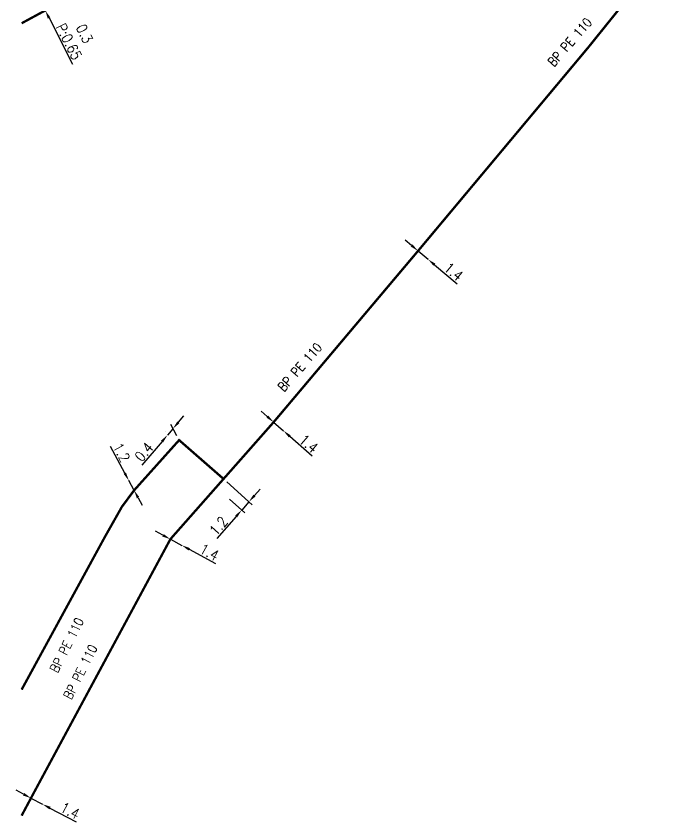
# Model space of a CAD drawing. Header units: millimetres. Extents: x 183997 to 185000, y 127999 to 129007.
# Drawn here: x 183999.4 to 184070, y 128161.5 to 128248 of the extents above; entities that cross this region are included whole.
import ezdxf
from ezdxf.enums import TextEntityAlignment as Align

# ---------------------------------------------------------------- set-up
doc = ezdxf.new("R2010")
doc.units = ezdxf.units.MM
doc.header["$PDMODE"] = 34
doc.linetypes.add('L_25_PE', pattern=[2000, 1000, 1000])
doc.layers.get('DEFPOINTS').update_dxf_attribs({"linetype": 'CONTINUOUS'})
doc.layers.add('L_150', color=1, linetype='CONTINUOUS')
doc.styles.get("Standard").update_dxf_attribs({"font": 'romans.shx', "width": 0.85})
doc.dimstyles.get("Standard").update_dxf_attribs({"dimtxt": 1.5, "dimasz": 1.2, "dimexe": 0.625, "dimexo": 0.625, "dimgap": 0.25, "dimtad": 1, "dimdec": 1, "dimzin": 0, "dimdsep": 46, "dimtxsty": 'Standard', "dimcen": -0.5, "dimadec": 0, "dimazin": 0, "dimtfac": 1, "dimtdec": 1, "dimtmove": 0, "dimatfit": 3, "dimfxl": 0, "dimtolj": 1, "dimtzin": 0, "dimarcsym": 0})

# ---------------------------------------------------------------- blocks, each defined once
blk = doc.blocks.new('*D696')
at = {"layer": 'DEFPOINTS', "color": 0, "linetype": 'Continuous', "transparency": 16777216}
for p in [(184001.001, 128164.048), (184002.24, 128163.397), (184002.24, 128163.397)]:
    blk.add_point(p, dxfattribs=at)
at = {"layer": 'L_150', "color": 0, "linetype": 'Continuous', "lineweight": -2, "transparency": 16777216}
for p, q in [((184000.204, 128164.466), (183999.407, 128164.885)), ((184001.001, 128164.048), (184002.24, 128163.397)), ((184003.037, 128162.979), (184005.86, 128161.497))]:
    blk.add_line(p, q, dxfattribs=at)
at = {"layer": 'L_150', "color": 0, "linetype": 'Continuous', "transparency": 16777216}
for points in [[(184000.274, 128164.599), (184000.134, 128164.333), (184001.001, 128164.048)], [(184003.107, 128163.112), (184002.968, 128162.846), (184002.24, 128163.397)]]:
    blk.add_solid(points, dxfattribs=at)
at = {"layer": 'L_150', "color": 0, "linetype": 'Continuous', "transparency": 16777216, "insert": (184005.195, 128162.693), "char_height": 1.125, "attachment_point": 5, "rotation": 332.29911}
blk.add_mtext('\\A1;1.4', dxfattribs=at)
blk = doc.blocks.new('*D1018')
at = {"layer": 'DEFPOINTS', "color": 0, "linetype": 'Continuous', "transparency": 16777216}
for p in [(184011.497, 128198.138), (184011.497, 128198.138), (184012.068, 128197.083)]:
    blk.add_point(p, dxfattribs=at)
at = {"layer": 'L_150', "color": 0, "linetype": 'Continuous', "lineweight": -2, "transparency": 16777216}
for p, q in [((184011.069, 128198.93), (184009.531, 128201.775)), ((184012.068, 128197.083), (184011.497, 128198.138)), ((184012.496, 128196.291), (184012.924, 128195.499))]:
    blk.add_line(p, q, dxfattribs=at)
at = {"layer": 'L_150', "color": 0, "linetype": 'Continuous', "transparency": 16777216}
for points in [[(184011.201, 128199.001), (184010.937, 128198.859), (184011.497, 128198.138)], [(184012.628, 128196.362), (184012.364, 128196.22), (184012.068, 128197.083)]]:
    blk.add_solid(points, dxfattribs=at)
at = {"layer": 'L_150', "color": 0, "linetype": 'Continuous', "transparency": 16777216, "insert": (184010.724, 128201.146), "char_height": 1.125, "attachment_point": 5, "rotation": 298.39962}
blk.add_mtext('\\A1;1.2', dxfattribs=at)
blk = doc.blocks.new('*D1036')
at = {"layer": 'DEFPOINTS', "color": 0, "linetype": 'Continuous', "transparency": 16777216}
for p in [(184015.959, 128191.839), (184017.193, 128191.178), (184017.193, 128191.178)]:
    blk.add_point(p, dxfattribs=at)
at = {"layer": 'L_150', "color": 0, "linetype": 'Continuous', "lineweight": -2, "transparency": 16777216}
for p, q in [((184015.166, 128192.264), (184014.372, 128192.689)), ((184015.959, 128191.839), (184017.193, 128191.178)), ((184017.986, 128190.753), (184020.796, 128189.248))]:
    blk.add_line(p, q, dxfattribs=at)
at = {"layer": 'L_150', "color": 0, "linetype": 'Continuous', "transparency": 16777216}
for points in [[(184015.236, 128192.396), (184015.095, 128192.132), (184015.959, 128191.839)], [(184018.057, 128190.886), (184017.916, 128190.621), (184017.193, 128191.178)]]:
    blk.add_solid(points, dxfattribs=at)
at = {"layer": 'L_150', "color": 0, "linetype": 'Continuous', "transparency": 16777216, "insert": (184020.142, 128190.449), "char_height": 1.125, "attachment_point": 5, "rotation": 331.82694}
blk.add_mtext('\\A1;1.4', dxfattribs=at)
blk = doc.blocks.new('*D1038')
at = {"layer": 'DEFPOINTS', "color": 0, "linetype": 'Continuous', "transparency": 16777216}
for p in [(184027.043, 128204.402), (184028.096, 128203.479), (184028.096, 128203.479)]:
    blk.add_point(p, dxfattribs=at)
at = {"layer": 'L_150', "color": 0, "linetype": 'Continuous', "lineweight": -2, "transparency": 16777216}
for p, q in [((184026.367, 128204.996), (184025.69, 128205.589)), ((184027.043, 128204.402), (184028.096, 128203.479)), ((184028.773, 128202.886), (184031.169, 128200.784))]:
    blk.add_line(p, q, dxfattribs=at)
at = {"layer": 'L_150', "color": 0, "linetype": 'Continuous', "transparency": 16777216}
for points in [[(184026.466, 128205.108), (184026.268, 128204.883), (184027.043, 128204.402)], [(184028.871, 128202.998), (184028.674, 128202.773), (184028.096, 128203.479)]]:
    blk.add_solid(points, dxfattribs=at)
at = {"layer": 'L_150', "color": 0, "linetype": 'Continuous', "transparency": 16777216, "insert": (184030.804, 128202.102), "char_height": 1.125, "attachment_point": 5, "rotation": 318.74908}
blk.add_mtext('\\A1;1.4', dxfattribs=at)
blk = doc.blocks.new('*D1103')
at = {"layer": 'DEFPOINTS', "color": 0, "linetype": 'Continuous', "transparency": 16777216}
for p in [(184015.65, 128203.011), (184015.652, 128203.009), (184016.901, 128202.475)]:
    blk.add_point(p, dxfattribs=at)
at = {"layer": 'L_150', "color": 0, "linetype": 'Continuous', "lineweight": -2, "transparency": 16777216}
for p, q in [((184016.822, 128204.386), (184017.405, 128205.071)), ((184016.661, 128202.917), (184015.999, 128204.143)), ((184015.412, 128203.451), (184015.411, 128203.453)), ((184016.238, 128203.701), (184015.65, 128203.011)), ((184015.067, 128202.325), (184012.912, 128199.795))]:
    blk.add_line(p, q, dxfattribs=at)
at = {"layer": 'L_150', "color": 0, "linetype": 'Continuous', "transparency": 16777216}
for points in [[(184016.707, 128204.483), (184016.936, 128204.289), (184016.238, 128203.701)], [(184014.953, 128202.423), (184015.181, 128202.228), (184015.65, 128203.011)]]:
    blk.add_solid(points, dxfattribs=at)
at = {"layer": 'L_150', "color": 0, "linetype": 'Continuous', "transparency": 16777216, "insert": (184013.127, 128201.204), "char_height": 1.125, "attachment_point": 5, "rotation": 49.58353}
blk.add_mtext('\\A1;0.4', dxfattribs=at)
blk = doc.blocks.new('*D1105')
at = {"layer": 'DEFPOINTS', "color": 0, "linetype": 'Continuous', "transparency": 16777216}
for p in [(184021.667, 128198.309), (184021.947, 128196.467), (184023.616, 128194.967)]:
    blk.add_point(p, dxfattribs=at)
at = {"layer": 'L_150', "color": 0, "linetype": 'Continuous', "lineweight": -2, "transparency": 16777216}
for p, q in [((184022.016, 128197.995), (184024.744, 128195.543)), ((184024.989, 128196.533), (184025.582, 128197.21)), ((184022.295, 128196.154), (184023.964, 128194.654)), ((184024.395, 128195.857), (184023.616, 128194.967)), ((184023.022, 128194.291), (184020.95, 128191.929))]:
    blk.add_line(p, q, dxfattribs=at)
at = {"layer": 'L_150', "color": 0, "linetype": 'Continuous', "transparency": 16777216}
for points in [[(184024.876, 128196.632), (184025.102, 128196.434), (184024.395, 128195.857)], [(184022.909, 128194.39), (184023.135, 128194.192), (184023.616, 128194.967)]]:
    blk.add_solid(points, dxfattribs=at)
at = {"layer": 'L_150', "color": 0, "linetype": 'Continuous', "transparency": 16777216, "insert": (184021.126, 128193.266), "char_height": 1.125, "attachment_point": 5, "rotation": 48.74906}
blk.add_mtext('\\A1;1.2', dxfattribs=at)
blk = doc.blocks.new('*D1108')
at = {"layer": 'DEFPOINTS', "color": 0, "linetype": 'Continuous', "transparency": 16777216}
for p in [(184042.544, 128222.784), (184043.614, 128221.881), (184043.614, 128221.881)]:
    blk.add_point(p, dxfattribs=at)
at = {"layer": 'L_150', "color": 0, "linetype": 'Continuous', "lineweight": -2, "transparency": 16777216}
for p, q in [((184041.856, 128223.365), (184041.168, 128223.945)), ((184042.544, 128222.784), (184043.614, 128221.881)), ((184044.301, 128221.301), (184046.737, 128219.245))]:
    blk.add_line(p, q, dxfattribs=at)
at = {"layer": 'L_150', "color": 0, "linetype": 'Continuous', "transparency": 16777216}
for points in [[(184041.952, 128223.479), (184041.759, 128223.25), (184042.544, 128222.784)], [(184044.398, 128221.416), (184044.205, 128221.186), (184043.614, 128221.881)]]:
    blk.add_solid(points, dxfattribs=at)
at = {"layer": 'L_150', "color": 0, "linetype": 'Continuous', "transparency": 16777216, "insert": (184046.347, 128220.556), "char_height": 1.125, "attachment_point": 5, "rotation": 319.84071}
blk.add_mtext('\\A1;1.4', dxfattribs=at)
blk = doc.blocks.new('*D1240')
at = {"layer": 'DEFPOINTS', "color": 0, "linetype": 'Continuous', "transparency": 16777216}
for p in [(184002.42, 128248.814), (184002.42, 128248.814), (184002.533, 128248.591)]:
    blk.add_point(p, dxfattribs=at)
at = {"layer": 'L_150', "color": 0, "linetype": 'Continuous', "lineweight": -2, "transparency": 16777216}
for p, q in [((184002.013, 128249.616), (184001.605, 128250.418)), ((184002.42, 128248.814), (184002.533, 128248.591)), ((184002.941, 128247.788), (184005.457, 128242.835))]:
    blk.add_line(p, q, dxfattribs=at)
at = {"layer": 'L_150', "color": 0, "linetype": 'Continuous', "transparency": 16777216}
for points in [[(184002.146, 128249.684), (184001.879, 128249.548), (184002.42, 128248.814)], [(184003.075, 128247.856), (184002.807, 128247.72), (184002.533, 128248.591)]]:
    blk.add_solid(points, dxfattribs=at)
at = {"layer": 'L_150', "color": 0, "linetype": 'Continuous', "transparency": 16777216, "insert": (184005.907, 128245.675), "char_height": 1.125, "attachment_point": 5, "rotation": 296.92529}
blk.add_mtext('\\A1;0.3\\PP:0.65', dxfattribs=at)

msp = doc.modelspace()

# ---------------------------------------------------------------- linework, layer by layer
at = {"layer": 'L_150', "linetype": 'L_25_PE', "const_width": 0.25, "flags": 128}
msp.add_lwpolyline([(184000, 128305.27), (184000.362, 128305.132), (184041.095, 128290.127), (184046.231, 128288.234), (184057.424, 128283.807), (184061.308, 128282.27), (184061.442, 128282.002), (184062.044, 128280.798), (184062.22, 128280.447), (184062.081, 128279.56), (184062.03, 128279.23), (184061.494, 128278.962), (184059.948, 128278.141), (184059.948, 128278.141), (184059.724, 128278.029), (184057.665, 128276.998), (184057.254, 128277.15), (184056.36, 128276.702), (184055.465, 128276.254), (184055.323, 128275.825), (184049.556, 128272.6), (184044.259, 128269.954), (184039.772, 128267.716), (184034.876, 128265.319), (184028.536, 128261.917), (184022.182, 128258.66), (184016.835, 128256.012), (184011.506, 128253.194), (184007.31, 128251.089), (184002.533, 128248.591), (184000, 128247.218)], dxfattribs=at)
msp.add_lwpolyline([(184000, 128162.169), (184001.001, 128164.048), (184015.959, 128191.839), (184021.667, 128198.309), (184027.043, 128204.402), (184042.544, 128222.784), (184060.83, 128244.65), (184067.332, 128252.728), (184068.915, 128256.957), (184069.339, 128257.775), (184069.691, 128258.313, 0.403075), (184069.401, 128259.844), (184067.764, 128261.576), (184067.764, 128261.576), (184065.322, 128266.573), (184060.185, 128277.086), (184059.724, 128278.029)], format="xyb", dxfattribs=at)
at = {"layer": 'L_150', "linetype": 'L_25_PE'}
msp.add_lwpolyline([(184000, 128175.696, 0.25, 0.25, 0), (184008.953, 128192.121, 0.25, 0.25, 0), (184010.764, 128195.326, 0.25, 0.25, 0), (184012.068, 128197.083, 0.25, 0.25, 0), (184016.901, 128202.475, 0.25, 0.25, 0), (184021.667, 128198.309, 0, 0, 0)], format="xyseb", dxfattribs=at)

# ---------------------------------------------------------------- texts
at = {"layer": 'L_150', "linetype": 'Continuous', "width": 0.85}
for rotation, p in [(48.80122, (184058.822, 128245.195)), (48.80122, (184029.866, 128210.311)), (63.2236, (184004.844, 128180.472)), (63.2236, (184006.298, 128177.596))]:
    msp.add_text('BP PE 110', height=1, rotation=rotation, dxfattribs=at).set_placement(p, align=Align.MIDDLE)

# ---------------------------------------------------------------- dimensions: what is measured, and where the dimension line sits
at = {"layer": 'L_150', "linetype": 'Continuous'}
dim = msp.add_linear_dim(base=(184002.42, 128248.814), p1=(184002.533, 128248.591), p2=(184002.42, 128248.814), angle=296.92529, text='<>\\PP:0.65', dimstyle='Standard', override={"dimscale": 0.75, "dimatfit": 0}, dxfattribs=at)
dim.commit()
dim.dimension.update_dxf_attribs({"geometry": '*D1240', "text_midpoint": (184004.403, 128244.91), "dimtype": 160})
for base, p1, p2, angle, picture, middle, dimtype in [((184043.614, 128221.881), (184042.544, 128222.784), (184043.614, 128221.881), 139.84071, '*D1108', (184045.863, 128219.983), 160), ((184015.65, 128203.011), (184016.901, 128202.475), (184015.652, 128203.009), 49.58353, '*D1103', (184013.698, 128200.717), 160), ((184028.096, 128203.479), (184027.043, 128204.402), (184028.096, 128203.479), 318.74908, '*D1038', (184030.309, 128201.538), 161), ((184011.497, 128198.138), (184012.068, 128197.083), (184011.497, 128198.138), 118.39962, '*D1018', (184010.064, 128200.789), 161), ((184023.616, 128194.967), (184021.667, 128198.309), (184021.947, 128196.467), 48.74906, '*D1105', (184021.69, 128192.771), 160), ((184017.193, 128191.178), (184015.959, 128191.839), (184017.193, 128191.178), 331.82694, '*D1036', (184019.788, 128189.788), 161), ((184002.24, 128163.397), (184001.001, 128164.048), (184002.24, 128163.397), 332.29911, '*D696', (184004.847, 128162.029), 161)]:
    dim = msp.add_linear_dim(base=base, p1=p1, p2=p2, angle=angle, dimstyle='Standard', override={"dimscale": 0.75}, dxfattribs=at)
    dim.commit()
    dim.dimension.update_dxf_attribs({"geometry": picture, "text_midpoint": middle, "dimtype": dimtype})

doc.saveas('drawing.dxf')
